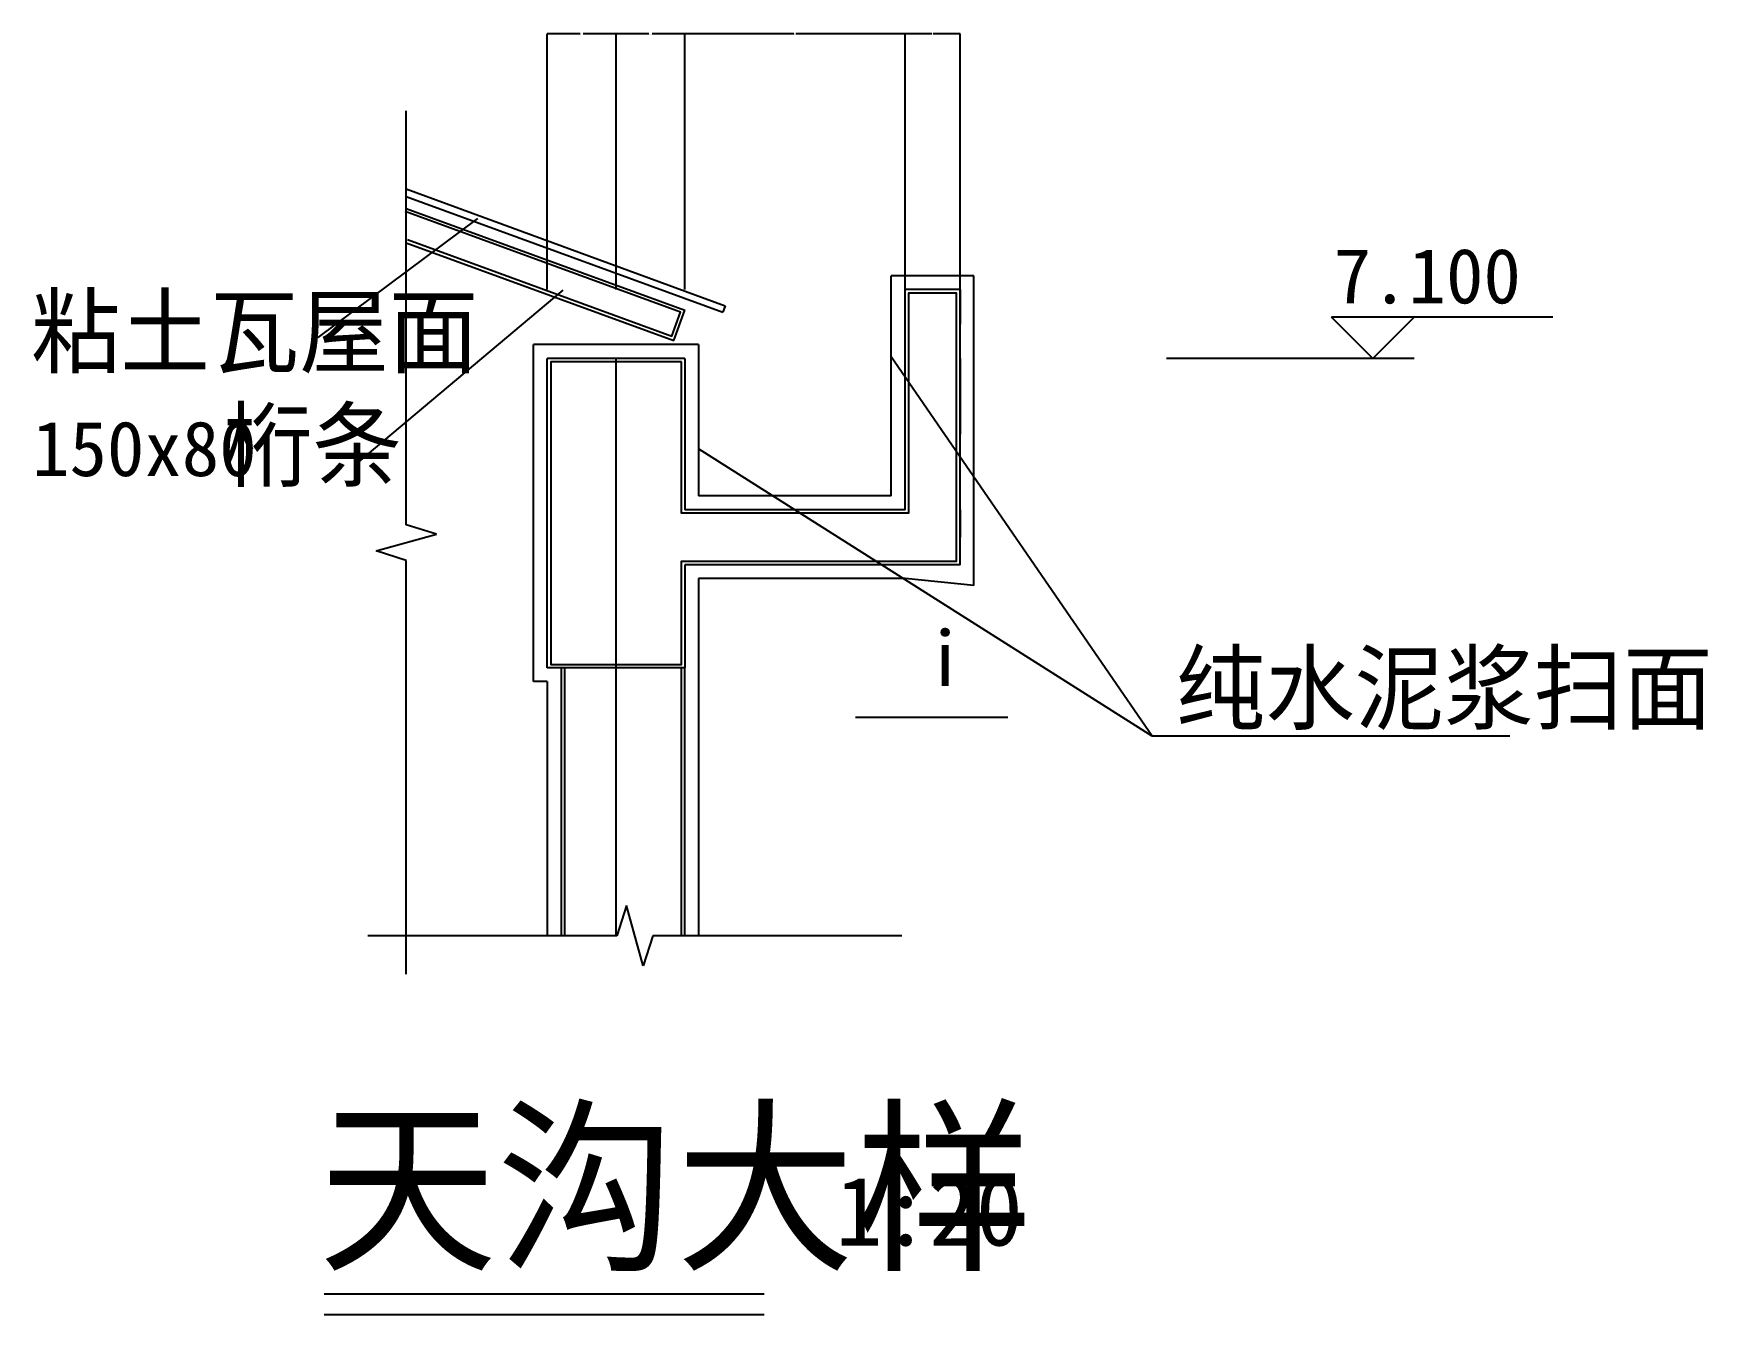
# Model space of a CAD drawing. Header units: metres. Extents: x -2997 to -563, y 4347 to 6210.
import ezdxf

# ---------------------------------------------------------------- set-up
doc = ezdxf.new("R2010")
doc.units = ezdxf.units.M
for name, color, linetype in [('LM', 141, 'Continuous'), ('OTHER', 7, 'Continuous'), ('PUB_DIM', 3, 'Continuous'), ('PUB_TEXT', 7, 'Continuous'), ('PUB_WALL', 255, 'Continuous'), ('S_DOTE', 1, 'Continuous'), ('S_FLOOR', 2, 'Continuous'), ('S_SURFACE', 6, 'Continuous'), ('S_WALL', 255, 'Continuous')]:
    doc.layers.add(name, color=color, linetype=linetype)
doc.dimstyles.get("Standard").update_dxf_attribs({"dimtxt": 2.5, "dimasz": 2.5, "dimexe": 1.25, "dimexo": 0.625, "dimtad": 1, "dimcen": 2.5, "dimazin": 3, "dimtfac": 1, "dimtmove": 0, "dimatfit": 3})

# ---------------------------------------------------------------- blocks, each defined once
blk = doc.blocks.new('_CLOSEDFILLED')
at = {"color": 0, "linetype": 'BYBLOCK'}
blk.add_solid([(-1, 0.2), (0, 0), (-1, -0.2)], dxfattribs=at)
blk = doc.blocks.new('*D1')
for p, q in [((-1650, 5517.52), (-1650, 5477.52)), ((-1650.25, 5477.52), (-1650.5, 5477.52)), ((-1650, 5437.52), (-1650, 5477.52)), ((-1650, 5477.52), (-1650, 5477.52)), ((-1649.75, 5477.52), (-1649.5, 5477.52))]:
    blk.add_line(p, q)
at = {"layer": 'Defpoints'}
for p in [(-1650, 5517.52), (-1650, 5477.52), (-1650, 5437.52)]:
    blk.add_point(p, dxfattribs=at)
at = {"layer": 'PUB_DIM', "xscale": 0.25, "yscale": 0.25}
blk.add_blockref('_CLOSEDFILLED', (-1650, 5477.52), dxfattribs=at)
at = {"layer": 'PUB_DIM', "xscale": 0.25, "yscale": 0.25, "rotation": 180}
blk.add_blockref('_CLOSEDFILLED', (-1650, 5477.52), dxfattribs=at)
at = {"layer": 'PUB_DIM', "insert": (-1650, 5478.645), "char_height": 1, "attachment_point": 5}
blk.add_mtext('0', dxfattribs=at)
blk = doc.blocks.new('*D2')
for p, q in [((-1650, 5837.52), (-1650, 5787.52)), ((-1650.25, 5787.52), (-1650.5, 5787.52)), ((-1650, 5737.52), (-1650, 5787.52)), ((-1650, 5787.52), (-1650, 5787.52)), ((-1649.75, 5787.52), (-1649.5, 5787.52))]:
    blk.add_line(p, q)
at = {"layer": 'Defpoints'}
for p in [(-1650, 5837.52), (-1650, 5787.52), (-1650, 5737.52)]:
    blk.add_point(p, dxfattribs=at)
at = {"layer": 'PUB_DIM', "xscale": 0.25, "yscale": 0.25}
blk.add_blockref('_CLOSEDFILLED', (-1650, 5787.52), dxfattribs=at)
at = {"layer": 'PUB_DIM', "xscale": 0.25, "yscale": 0.25, "rotation": 180}
blk.add_blockref('_CLOSEDFILLED', (-1650, 5787.52), dxfattribs=at)
at = {"layer": 'PUB_DIM', "insert": (-1650, 5788.645), "char_height": 1, "attachment_point": 5}
blk.add_mtext('0', dxfattribs=at)
blk = doc.blocks.new('*D3')
for p, q in [((-1650, 5737.52), (-1650, 5627.52)), ((-1650.25, 5627.52), (-1650.5, 5627.52)), ((-1650, 5517.52), (-1650, 5627.52)), ((-1650, 5627.52), (-1650, 5627.52)), ((-1649.75, 5627.52), (-1649.5, 5627.52))]:
    blk.add_line(p, q)
at = {"layer": 'Defpoints'}
for p in [(-1650, 5737.52), (-1650, 5627.52), (-1650, 5517.52)]:
    blk.add_point(p, dxfattribs=at)
at = {"layer": 'PUB_DIM', "xscale": 0.25, "yscale": 0.25}
blk.add_blockref('_CLOSEDFILLED', (-1650, 5627.52), dxfattribs=at)
at = {"layer": 'PUB_DIM', "xscale": 0.25, "yscale": 0.25, "rotation": 180}
blk.add_blockref('_CLOSEDFILLED', (-1650, 5627.52), dxfattribs=at)
at = {"layer": 'PUB_DIM', "insert": (-1650, 5628.645), "char_height": 1, "attachment_point": 5}
blk.add_mtext('0', dxfattribs=at)
blk = doc.blocks.new('*D4')
for p, q in [((-2202.05, 6209.33), (-2250.25, 6209.33)), ((-2250, 5837.52), (-2250, 6209.33)), ((-2149.85, 6209.33), (-2198.05, 6209.33)), ((-2150.1, 5837.52), (-2150.1, 6209.33))]:
    blk.add_line(p, q)
at = {"layer": 'Defpoints'}
for p in [(-2150.1, 6209.33), (-2250, 5837.52), (-2150.1, 5837.52)]:
    blk.add_point(p, dxfattribs=at)
at = {"layer": 'PUB_DIM', "xscale": 0.25, "yscale": 0.25}
blk.add_blockref('_CLOSEDFILLED', (-2250, 6209.33), dxfattribs=at)
at = {"layer": 'PUB_DIM', "xscale": 0.25, "yscale": 0.25, "rotation": 180}
blk.add_blockref('_CLOSEDFILLED', (-2150.1, 6209.33), dxfattribs=at)
at = {"layer": 'PUB_DIM', "insert": (-2200.05, 6209.33), "char_height": 1, "attachment_point": 5}
blk.add_mtext('99,9', dxfattribs=at)
blk = doc.blocks.new('*D5')
for p, q in [((-1691, 6209.33), (-1730.25, 6209.33)), ((-1730, 5837.52), (-1730, 6209.33)), ((-1649.75, 6209.33), (-1689, 6209.33)), ((-1650, 5837.52), (-1650, 6209.33))]:
    blk.add_line(p, q)
at = {"layer": 'Defpoints'}
for p in [(-1650, 6209.33), (-1730, 5837.52), (-1650, 5837.52)]:
    blk.add_point(p, dxfattribs=at)
at = {"layer": 'PUB_DIM', "xscale": 0.25, "yscale": 0.25}
blk.add_blockref('_CLOSEDFILLED', (-1730, 6209.33), dxfattribs=at)
at = {"layer": 'PUB_DIM', "xscale": 0.25, "yscale": 0.25, "rotation": 180}
blk.add_blockref('_CLOSEDFILLED', (-1650, 6209.33), dxfattribs=at)
at = {"layer": 'PUB_DIM', "insert": (-1690, 6209.33), "char_height": 1, "attachment_point": 5}
blk.add_mtext('80', dxfattribs=at)
blk = doc.blocks.new('*D6')
for p, q in [((-1891.5, 6209.33), (-2050.25, 6209.33)), ((-2050, 5837.52), (-2050, 6209.33)), ((-1729.75, 6209.33), (-1888.5, 6209.33)), ((-1730, 5837.52), (-1730, 6209.33))]:
    blk.add_line(p, q)
at = {"layer": 'Defpoints'}
for p in [(-1730, 6209.33), (-2050, 5837.52), (-1730, 5837.52)]:
    blk.add_point(p, dxfattribs=at)
at = {"layer": 'PUB_DIM', "xscale": 0.25, "yscale": 0.25}
blk.add_blockref('_CLOSEDFILLED', (-2050, 6209.33), dxfattribs=at)
at = {"layer": 'PUB_DIM', "xscale": 0.25, "yscale": 0.25, "rotation": 180}
blk.add_blockref('_CLOSEDFILLED', (-1730, 6209.33), dxfattribs=at)
at = {"layer": 'PUB_DIM', "insert": (-1890, 6209.33), "char_height": 1, "attachment_point": 5}
blk.add_mtext('320', dxfattribs=at)
blk = doc.blocks.new('*D7')
for p, q in [((-2102.55, 6209.33), (-2150.35, 6209.33)), ((-2150.1, 5837.52), (-2150.1, 6209.33)), ((-2049.75, 6209.33), (-2097.55, 6209.33)), ((-2050, 5837.52), (-2050, 6209.33))]:
    blk.add_line(p, q)
at = {"layer": 'Defpoints'}
for p in [(-2050, 6209.33), (-2150.1, 5837.52), (-2050, 5837.52)]:
    blk.add_point(p, dxfattribs=at)
at = {"layer": 'PUB_DIM', "xscale": 0.25, "yscale": 0.25}
blk.add_blockref('_CLOSEDFILLED', (-2150.1, 6209.33), dxfattribs=at)
at = {"layer": 'PUB_DIM', "xscale": 0.25, "yscale": 0.25, "rotation": 180}
blk.add_blockref('_CLOSEDFILLED', (-2050, 6209.33), dxfattribs=at)
at = {"layer": 'PUB_DIM', "insert": (-2100.05, 6209.33), "char_height": 1, "attachment_point": 5}
blk.add_mtext('100,1', dxfattribs=at)

msp = doc.modelspace()

# ---------------------------------------------------------------- hatches: boundary and pattern name
at = {"layer": 'LM'}
h = msp.add_hatch(dxfattribs=at)
h.set_pattern_fill('ANSI31', scale=300)
h.paths.add_polyline_path([(-2150.03, 4898.08), (-2050.09, 4898.08), (-2050.09, 5287.52), (-2140.67, 5287.52)])
h.paths.add_polyline_path([(-2230.09, 4898.08), (-2150.09, 4898.08), (-2150.09, 5287.52), (-2230.09, 5287.52)])

# ---------------------------------------------------------------- linework, layer by layer
for points in [[(-2574.57, 4377.53), (-1934.81, 4377.53)], [(-2574.57, 4347.25), (-1934.81, 4347.25)]]:
    msp.add_lwpolyline(points)
for p, q in [((-2455.02, 5983.84), (-1991.32, 5814.19)), ((-2455.02, 5973.04), (-1994.8, 5804.66)), ((-2583.08, 5767.79), (-2350.85, 5941.01)), ((-1750, 5537.52), (-1750, 5857.52)), ((-1630, 5857.52), (-1750, 5857.52)), ((-1630, 5407.52), (-1630, 5857.52)), ((-2524.19, 5587), (-2227.02, 5836.65)), ((-1991.32, 5814.19), (-1994.8, 5804.66)), ((-2270, 5267.52), (-2270, 5757.52)), ((-2030, 5757.52), (-2270, 5757.52)), ((-2030, 5757.52), (-2030, 5537.52)), ((-1750, 5537.52), (-2030, 5537.52)), ((-2030, 5417.52), (-2030, 4898.08)), ((-1730, 5417.52), (-2030, 5417.52)), ((-1630, 5407.52), (-1730, 5417.52)), ((-2250.09, 5267.52), (-2270, 5267.52)), ((-2250.09, 5267.52), (-2250.09, 4898.08))]:
    msp.add_line(p, q, dxfattribs=at)
at = {"layer": 'OTHER'}
for p, q in [((-2455.02, 5495.71), (-2455.02, 6097.34)), ((-2499.02, 5457.71), (-2411.02, 5481.71)), ((-2411.02, 5481.71), (-2455.02, 5495.71)), ((-2455.02, 5443.71), (-2499.02, 5457.71)), ((-2455.02, 4842.08), (-2455.02, 5443.71)), ((-2134.82, 4942.08), (-2148.82, 4898.08)), ((-2110.82, 4854.08), (-2134.82, 4942.08)), ((-2148.82, 4898.08), (-2511.02, 4898.08)), ((-2096.82, 4898.08), (-2110.82, 4854.08)), ((-1734.63, 4898.08), (-2096.82, 4898.08))]:
    msp.add_line(p, q, dxfattribs=at)
at = {"layer": 'PUB_DIM'}
for p, q in [((-1049.93, 5737.52), (-1109.93, 5797.52)), ((-788.21, 5797.52), (-1109.93, 5797.52)), ((-989.93, 5797.52), (-1049.93, 5737.52)), ((-989.93, 5737.52), (-1349.93, 5737.52))]:
    msp.add_line(p, q, dxfattribs=at)
msp.add_lwpolyline([(-1580.39, 5215.14), (-1801.83, 5215.14)], dxfattribs=at)
at = {"layer": 'PUB_WALL'}
for points in [[(-2453.3, 5910.39), (-2069.13, 5769.83), (-2056.43, 5804.54), (-2456.74, 5951)], [(-2225.09, 5287.52), (-2225.09, 4898.08)], [(-2055.09, 4898.08), (-2055.09, 5287.52)]]:
    msp.add_lwpolyline(points, dxfattribs=at)
msp.add_lwpolyline([(-2055, 5732.52), (-2245, 5732.52), (-2245, 5292.52), (-2055, 5292.52), (-2055, 5442.52), (-1655, 5442.52), (-1655, 5832.52), (-1725, 5832.52), (-1725, 5512.52), (-2055, 5512.52)], close=True, dxfattribs=at)
at = {"layer": 'S_DOTE'}
msp.add_line((-2150.09, 4898.08), (-2150.09, 5737.52), dxfattribs=at)
at = {"layer": 'S_FLOOR'}
for p, q in [((-2455.02, 5955.69), (-2050.01, 5807.52)), ((-2455.02, 5905.69), (-2066.15, 5763.42)), ((-1730, 5517.52), (-1730, 5837.52)), ((-1650, 5837.52), (-1730, 5837.52)), ((-1650, 5437.52), (-1650, 5837.52)), ((-2066.15, 5763.42), (-2050.01, 5807.52)), ((-2250, 5287.52), (-2250, 5737.52)), ((-2050, 5737.52), (-2250, 5737.52)), ((-2050, 5737.52), (-2050, 5517.52)), ((-1730, 5517.52), (-2050, 5517.52)), ((-1650, 5437.52), (-2050, 5437.52)), ((-2050, 5437.52), (-2050, 5287.52)), ((-2050, 5287.52), (-2250, 5287.52))]:
    msp.add_line(p, q, dxfattribs=at)
at = {"layer": 'S_SURFACE'}
for p, q in [((-1370.82, 5188.35), (-1750, 5740.01)), ((-1370.82, 5188.35), (-2030, 5605.97)), ((-850.82, 5188.35), (-1370.82, 5188.35))]:
    msp.add_line(p, q, dxfattribs=at)
at = {"layer": 'S_WALL'}
for p, q in [((-2230.09, 5287.52), (-2230.09, 4898.08)), ((-2050.09, 4898.08), (-2050.09, 5287.52))]:
    msp.add_line(p, q, dxfattribs=at)

# ---------------------------------------------------------------- texts
at = {"layer": 'PUB_DIM'}
for s, p in [('7.100', (-1106.88, 5817.52)), ('i', (-1698.88, 5261.37))]:
    msp.add_text(s, height=80, dxfattribs=at).set_placement(p)
at = {"layer": 'PUB_TEXT'}
for s, height, p in [('粘土瓦屋面', 100, (-3000.43, 5726.54)), ('桁条', 100, (-2721.37, 5561.38)), ('150x80', 80, (-2999, 5566.4)), ('纯水泥浆扫面', 100, (-1336.33, 5208.35)), ('天沟大样', 200, (-2583.03, 4432.19)), ('1:20', 100, (-1831.03, 4447.52))]:
    msp.add_text(s, height=height, dxfattribs=at).set_placement(p)

# ---------------------------------------------------------------- dimensions: what is measured, and where the dimension line sits
at = {"layer": 'PUB_DIM'}
for base, p1, p2, picture, middle in [((-2150.1, 6209.33), (-2150.1, 5837.52), (-2250, 5837.52), '*D4', (-2200.05, 6209.33)), ((-2050, 6209.33), (-2050, 5837.52), (-2150.1, 5837.52), '*D7', (-2100.05, 6209.33)), ((-1730, 6209.33), (-1730, 5837.52), (-2050, 5837.52), '*D6', (-1890, 6209.33)), ((-1650, 6209.33), (-1650, 5837.52), (-1730, 5837.52), '*D5', (-1690, 6209.33)), ((-1650, 5787.52), (-1650, 5737.52), (-1650, 5837.52), '*D2', (-1650, 5788.645)), ((-1650, 5627.52), (-1650, 5517.52), (-1650, 5737.52), '*D3', (-1650, 5628.645)), ((-1650, 5477.52), (-1650, 5437.52), (-1650, 5517.52), '*D1', (-1650, 5478.645))]:
    dim = msp.add_linear_dim(base=base, p1=p1, p2=p2, dimstyle='Standard', dxfattribs=at)
    dim.commit()
    dim.dimension.update_dxf_attribs({"geometry": picture, "text_midpoint": middle})

doc.saveas('drawing.dxf')
